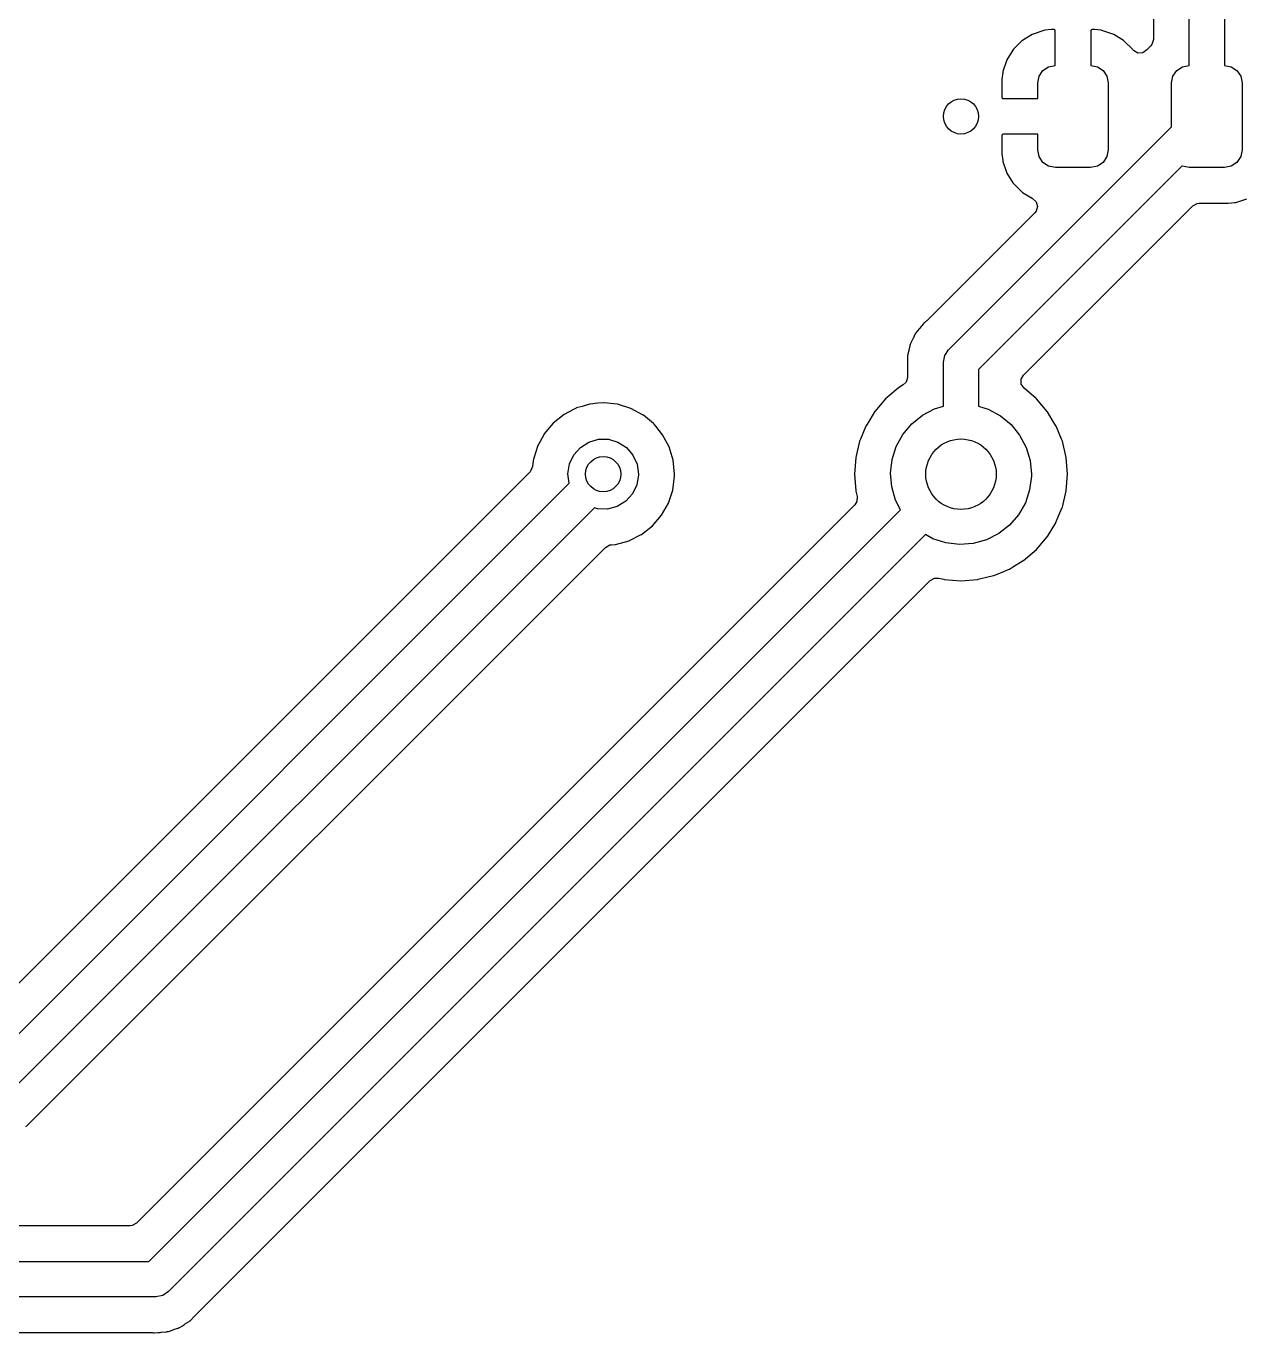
# Model space of a CAD drawing. Extents: x 41 to 172, y -227 to -42.
# Drawn here: x 87.69 to 104.97, y -205.23 to -186.68 of the extents above; entities that cross this region are included whole.
import ezdxf

# ---------------------------------------------------------------- set-up
doc = ezdxf.new("R2010")
doc.units = 0
doc.layers.add('BLACK', color=7, linetype='CONTINUOUS')

msp = doc.modelspace()

# ---------------------------------------------------------------- linework, layer by layer
at = {"layer": 'BLACK', "linetype": 'CONTINUOUS'}
for p, q in [((104.705, -158.205), (104.705, -187.235)), ((104.205, -187.235), (104.205, -179.347)), ((103.697, -183.908), (103.697, -186.869)), ((101.975, -186.798), (101.837, -186.883)), ((101.988, -186.792), (101.975, -186.798)), ((102.142, -186.74), (101.988, -186.792)), ((102.156, -186.737), (102.142, -186.74)), ((102.251, -186.727), (102.156, -186.737)), ((102.258, -186.727), (102.251, -186.727)), ((102.287, -186.727), (102.258, -186.727)), ((102.295, -186.729), (102.287, -186.727)), ((102.297, -186.73), (102.295, -186.729)), ((102.301, -186.745), (102.297, -186.73)), ((102.301, -187.236), (102.301, -186.745)), ((102.811, -186.733), (102.809, -186.741)), ((102.809, -186.741), (102.809, -187.236)), ((102.812, -186.731), (102.811, -186.733)), ((102.827, -186.727), (102.812, -186.731)), ((102.852, -186.727), (102.827, -186.727)), ((102.859, -186.727), (102.852, -186.727)), ((102.953, -186.737), (102.859, -186.727)), ((102.966, -186.74), (102.953, -186.737)), ((103.121, -186.791), (102.966, -186.74)), ((103.134, -186.797), (103.121, -186.791)), ((103.272, -186.882), (103.134, -186.797)), ((101.702, -187.018), (101.617, -187.156)), ((101.711, -187.007), (101.702, -187.018)), ((101.826, -186.892), (101.711, -187.007)), ((101.837, -186.883), (101.826, -186.892)), ((103.283, -186.891), (103.272, -186.882)), ((103.398, -187.006), (103.283, -186.891)), ((103.406, -187.016), (103.398, -187.006)), ((103.413, -187.024), (103.406, -187.016)), ((103.475, -187.06), (103.413, -187.024)), ((103.603, -187.016), (103.546, -187.057)), ((103.606, -187.012), (103.603, -187.016)), ((103.66, -186.958), (103.606, -187.012)), ((103.676, -186.937), (103.66, -186.958)), ((103.697, -186.869), (103.676, -186.937)), ((101.611, -187.169), (101.56, -187.324)), ((101.617, -187.156), (101.611, -187.169)), ((103.546, -187.057), (103.475, -187.06)), ((101.557, -187.337), (101.547, -187.431)), ((101.56, -187.324), (101.557, -187.337)), ((102.055, -187.485), (102.074, -187.389)), ((102.074, -187.389), (102.128, -187.308)), ((102.128, -187.308), (102.209, -187.254)), ((102.209, -187.254), (102.301, -187.236)), ((102.809, -187.236), (102.901, -187.254)), ((102.901, -187.254), (102.982, -187.308)), ((102.982, -187.308), (103.036, -187.389)), ((103.036, -187.389), (103.055, -187.485)), ((103.955, -187.485), (103.974, -187.389)), ((103.974, -187.389), (104.028, -187.308)), ((104.028, -187.308), (104.109, -187.254)), ((104.109, -187.254), (104.205, -187.235)), ((104.705, -187.235), (104.801, -187.254)), ((104.801, -187.254), (104.882, -187.308)), ((104.882, -187.308), (104.936, -187.389)), ((104.936, -187.389), (104.955, -187.485)), ((101.547, -187.431), (101.547, -187.438)), ((101.547, -187.438), (101.547, -187.688)), ((102.055, -187.706), (102.055, -187.485)), ((103.055, -187.485), (103.055, -188.435)), ((103.955, -188.106), (103.955, -187.485)), ((104.955, -187.485), (104.955, -188.435)), ((101.547, -187.688), (101.551, -187.703)), ((101.551, -187.703), (101.553, -187.704)), ((101.553, -187.704), (101.561, -187.706)), ((101.561, -187.706), (102.055, -187.706)), ((100.788, -191.273), (103.955, -188.106)), ((101.549, -188.22), (101.547, -188.228)), ((101.547, -188.228), (101.547, -188.482)), ((101.55, -188.218), (101.549, -188.22)), ((101.565, -188.214), (101.55, -188.218)), ((102.055, -188.214), (101.565, -188.214)), ((102.055, -188.435), (102.055, -188.214)), ((101.547, -188.482), (101.547, -188.489)), ((101.547, -188.489), (101.557, -188.584)), ((102.074, -188.531), (102.055, -188.435)), ((103.055, -188.435), (103.036, -188.531)), ((104.955, -188.435), (104.936, -188.531)), ((104.105, -188.663), (101.215, -191.554)), ((101.557, -188.584), (101.56, -188.598)), ((101.56, -188.598), (101.612, -188.752)), ((102.128, -188.612), (102.074, -188.531)), ((102.209, -188.666), (102.128, -188.612)), ((102.305, -188.685), (102.209, -188.666)), ((102.805, -188.685), (102.305, -188.685)), ((102.901, -188.666), (102.805, -188.685)), ((102.982, -188.612), (102.901, -188.666)), ((103.036, -188.531), (102.982, -188.612)), ((104.109, -188.666), (104.105, -188.663)), ((104.205, -188.685), (104.109, -188.666)), ((104.705, -188.685), (104.205, -188.685)), ((104.801, -188.666), (104.705, -188.685)), ((104.882, -188.612), (104.801, -188.666)), ((104.936, -188.531), (104.882, -188.612)), ((101.612, -188.752), (101.618, -188.765)), ((101.618, -188.765), (101.703, -188.903)), ((101.703, -188.903), (101.712, -188.914)), ((101.712, -188.914), (101.827, -189.029)), ((101.827, -189.029), (101.838, -189.038)), ((101.838, -189.038), (101.976, -189.123)), ((101.852, -191.635), (104.257, -189.23)), ((101.976, -189.123), (101.979, -189.124)), ((101.979, -189.124), (101.981, -189.126)), ((101.981, -189.126), (101.982, -189.127)), ((101.982, -189.127), (101.982, -189.127)), ((101.982, -189.127), (102.032, -189.171)), ((102.052, -189.239), (102.031, -189.307)), ((102.032, -189.171), (102.052, -189.239)), ((104.257, -189.23), (104.32, -189.196)), ((104.32, -189.196), (104.346, -189.194)), ((104.346, -189.194), (104.755, -189.194)), ((104.755, -189.194), (104.759, -189.193)), ((104.759, -189.193), (104.854, -189.183)), ((104.759, -189.193), (104.759, -189.193)), ((104.854, -189.183), (104.854, -189.183)), ((104.854, -189.183), (104.861, -189.183)), ((104.861, -189.183), (104.868, -189.18)), ((104.868, -189.18), (105.022, -189.129)), ((104.868, -189.18), (104.868, -189.18)), ((102.015, -189.327), (100.476, -190.866)), ((102.031, -189.307), (102.015, -189.327)), ((100.439, -190.897), (100.41, -190.932)), ((100.444, -190.891), (100.439, -190.897)), ((100.439, -190.897), (100.439, -190.897)), ((100.45, -190.887), (100.444, -190.891)), ((100.462, -190.879), (100.45, -190.887)), ((100.45, -190.887), (100.45, -190.887)), ((100.476, -190.866), (100.462, -190.879)), ((100.284, -191.115), (100.282, -191.119)), ((100.315, -191.049), (100.284, -191.115)), ((100.32, -191.043), (100.315, -191.049)), ((100.323, -191.038), (100.32, -191.043)), ((100.326, -191.033), (100.323, -191.038)), ((100.33, -191.026), (100.326, -191.033)), ((100.344, -191.01), (100.33, -191.026)), ((100.377, -190.971), (100.344, -191.01)), ((100.38, -190.967), (100.377, -190.971)), ((100.395, -190.948), (100.38, -190.967)), ((100.397, -190.945), (100.395, -190.948)), ((100.403, -190.939), (100.397, -190.945)), ((100.41, -190.932), (100.403, -190.939)), ((100.225, -191.285), (100.207, -191.356)), ((100.226, -191.28), (100.225, -191.285)), ((100.239, -191.216), (100.226, -191.28)), ((100.24, -191.209), (100.239, -191.216)), ((100.239, -191.216), (100.239, -191.216)), ((100.243, -191.202), (100.24, -191.209)), ((100.245, -191.197), (100.243, -191.202)), ((100.247, -191.191), (100.245, -191.197)), ((100.249, -191.184), (100.247, -191.191)), ((100.282, -191.119), (100.249, -191.184)), ((100.734, -191.354), (100.788, -191.273)), ((100.206, -191.375), (100.204, -191.382)), ((100.204, -191.382), (100.205, -191.389)), ((100.205, -191.389), (100.206, -191.46)), ((100.207, -191.356), (100.206, -191.367)), ((100.206, -191.367), (100.206, -191.367)), ((100.206, -191.367), (100.206, -191.371)), ((100.206, -191.371), (100.206, -191.375)), ((100.206, -191.46), (100.206, -191.463)), ((100.206, -191.463), (100.206, -191.665)), ((100.715, -191.45), (100.734, -191.354)), ((100.715, -192.076), (100.715, -191.45)), ((100.206, -191.665), (100.186, -191.733)), ((101.215, -191.554), (101.215, -192.076)), ((101.82, -191.69), (101.852, -191.635)), ((100.072, -191.819), (99.9266, -191.943)), ((100.076, -191.816), (100.072, -191.819)), ((100.146, -191.772), (100.076, -191.816)), ((100.186, -191.733), (100.146, -191.772)), ((101.821, -191.761), (101.82, -191.69)), ((101.86, -191.82), (101.821, -191.761)), ((102.031, -191.967), (101.86, -191.82)), ((95.7012, -192.044), (95.6951, -192.045)), ((95.7013, -192.044), (95.7012, -192.044)), ((95.8096, -192.034), (95.7013, -192.044)), ((95.8921, -192.027), (95.8096, -192.034)), ((95.8982, -192.027), (95.8921, -192.027)), ((96.0826, -192.047), (95.8982, -192.027)), ((95.8982, -192.027), (95.8982, -192.027)), ((99.895, -191.97), (99.7408, -192.151)), ((99.9266, -191.943), (99.895, -191.97)), ((102.035, -191.97), (102.031, -191.967)), ((102.189, -192.151), (102.035, -191.97)), ((95.3301, -192.192), (95.176, -192.316)), ((95.4623, -192.123), (95.3301, -192.192)), ((95.4999, -192.103), (95.4623, -192.123)), ((95.5054, -192.1), (95.4999, -192.103)), ((95.4999, -192.103), (95.4999, -192.103)), ((95.5841, -192.077), (95.5054, -192.1)), ((95.6892, -192.046), (95.5841, -192.077)), ((95.6951, -192.045), (95.6892, -192.046)), ((95.6892, -192.046), (95.6892, -192.046)), ((96.0888, -192.047), (96.0826, -192.047)), ((96.0826, -192.047), (96.0826, -192.047)), ((96.2777, -192.106), (96.0888, -192.047)), ((96.4517, -192.2), (96.2777, -192.106)), ((96.4564, -192.204), (96.4517, -192.2)), ((96.5977, -192.321), (96.4564, -192.204)), ((96.4564, -192.204), (96.4564, -192.204)), ((99.7382, -192.155), (99.6693, -192.267)), ((99.7408, -192.151), (99.7382, -192.155)), ((99.7382, -192.155), (99.7382, -192.155)), ((100.265, -192.326), (100.417, -192.203)), ((100.417, -192.203), (100.59, -192.113)), ((100.59, -192.113), (100.715, -192.076)), ((101.215, -192.076), (101.353, -192.118)), ((101.353, -192.118), (101.524, -192.211)), ((101.524, -192.211), (101.675, -192.335)), ((102.192, -192.155), (102.189, -192.151)), ((102.261, -192.267), (102.192, -192.155)), ((102.192, -192.155), (102.192, -192.155)), ((95.176, -192.316), (95.0488, -192.467)), ((96.6041, -192.326), (96.5977, -192.321)), ((96.608, -192.331), (96.6041, -192.326)), ((96.6299, -192.358), (96.608, -192.331)), ((96.608, -192.331), (96.608, -192.331)), ((96.7291, -192.479), (96.6299, -192.358)), ((99.6149, -192.358), (99.5382, -192.543)), ((99.6168, -192.353), (99.6149, -192.358)), ((99.6149, -192.358), (99.6149, -192.358)), ((99.6693, -192.267), (99.6168, -192.353)), ((100.14, -192.475), (100.265, -192.326)), ((101.675, -192.335), (101.798, -192.487)), ((102.313, -192.353), (102.261, -192.267)), ((102.315, -192.358), (102.313, -192.353)), ((102.392, -192.543), (102.315, -192.358)), ((102.315, -192.358), (102.315, -192.358)), ((94.9885, -192.577), (94.9536, -192.641)), ((95.0459, -192.473), (94.9885, -192.577)), ((95.0488, -192.467), (95.0459, -192.473)), ((95.0459, -192.473), (95.0459, -192.473)), ((95.5609, -192.659), (95.6808, -192.584)), ((95.6808, -192.584), (95.8171, -192.545)), ((95.8171, -192.545), (95.9589, -192.545)), ((95.9589, -192.545), (96.0947, -192.586)), ((96.0947, -192.586), (96.2137, -192.663)), ((96.8219, -192.654), (96.7291, -192.479)), ((99.5259, -192.572), (99.4705, -192.803)), ((99.5382, -192.543), (99.5259, -192.572)), ((100.046, -192.646), (100.14, -192.475)), ((101.798, -192.487), (101.89, -192.659)), ((102.404, -192.572), (102.392, -192.543)), ((102.46, -192.803), (102.404, -192.572)), ((94.9517, -192.647), (94.9035, -192.798)), ((94.9536, -192.641), (94.9517, -192.647)), ((94.9517, -192.647), (94.9517, -192.647)), ((95.4068, -192.894), (95.4671, -192.765)), ((95.4671, -192.765), (95.5609, -192.659)), ((96.2137, -192.663), (96.3062, -192.771)), ((96.3062, -192.771), (96.3649, -192.9)), ((96.8791, -192.843), (96.8219, -192.654)), ((99.9869, -192.832), (100.046, -192.646)), ((101.89, -192.659), (101.946, -192.846)), ((94.8824, -192.931), (94.8549, -192.997)), ((94.8915, -192.849), (94.8824, -192.931)), ((94.8938, -192.829), (94.8915, -192.849)), ((94.9035, -192.798), (94.8938, -192.829)), ((95.385, -193.034), (95.4068, -192.894)), ((96.3649, -192.9), (96.385, -193.04)), ((96.8984, -193.04), (96.8791, -192.843)), ((99.4705, -192.803), (99.4518, -193.04)), ((99.9651, -193.026), (99.9869, -192.832)), ((101.946, -192.846), (101.965, -193.04)), ((102.478, -193.04), (102.46, -192.803)), ((94.8462, -193.006), (86.8701, -200.982)), ((94.8549, -192.997), (94.8462, -193.006)), ((95.4027, -193.169), (95.385, -193.034)), ((96.3849, -193.052), (96.3613, -193.192)), ((96.385, -193.04), (96.3849, -193.052)), ((96.8732, -193.265), (96.898, -193.068)), ((96.898, -193.068), (96.8984, -193.04)), ((99.4518, -193.04), (99.4705, -193.277)), ((99.9814, -193.221), (99.9651, -193.026)), ((101.965, -193.068), (101.94, -193.262)), ((101.965, -193.04), (101.965, -193.068)), ((102.46, -193.277), (102.478, -193.04)), ((87.0438, -201.528), (95.4027, -193.169)), ((96.2995, -193.32), (96.2044, -193.425)), ((96.3613, -193.192), (96.2995, -193.32)), ((96.8108, -193.452), (96.8732, -193.265)), ((99.4705, -193.277), (99.4716, -193.282)), ((99.4716, -193.282), (99.4716, -193.282)), ((99.4716, -193.282), (99.4898, -193.357)), ((100.035, -193.408), (99.9814, -193.221)), ((101.94, -193.262), (101.879, -193.447)), ((102.404, -193.508), (102.46, -193.277)), ((95.7593, -193.519), (87.3242, -201.954)), ((99.4564, -193.476), (89.2577, -203.675)), ((95.8051, -193.534), (95.7593, -193.519)), ((96.0836, -193.499), (95.9468, -193.536)), ((96.2044, -193.425), (96.0836, -193.499)), ((96.7131, -193.624), (96.8108, -193.452)), ((99.4863, -193.428), (99.4564, -193.476)), ((99.4898, -193.357), (99.4863, -193.428)), ((100.106, -193.546), (100.035, -193.408)), ((101.879, -193.447), (101.782, -193.616)), ((102.356, -193.624), (102.402, -193.512)), ((102.402, -193.512), (102.404, -193.508)), ((102.402, -193.512), (102.402, -193.512)), ((89.4314, -204.22), (100.106, -193.546)), ((95.9468, -193.536), (95.8051, -193.534)), ((96.5838, -193.774), (96.7131, -193.624)), ((101.782, -193.616), (101.655, -193.764)), ((102.313, -193.727), (102.356, -193.624)), ((100.46, -193.898), (89.7118, -204.647)), ((96.257, -193.982), (96.4225, -193.898)), ((96.4225, -193.898), (96.428, -193.896)), ((96.4225, -193.898), (96.4225, -193.898)), ((96.428, -193.896), (96.5838, -193.774)), ((100.565, -193.956), (100.46, -193.898)), ((101.501, -193.884), (101.327, -193.972)), ((101.655, -193.764), (101.501, -193.884)), ((102.192, -193.925), (102.311, -193.731)), ((102.311, -193.731), (102.313, -193.727)), ((87.6929, -202.305), (95.9183, -194.079)), ((95.9183, -194.079), (95.9806, -194.045)), ((95.9806, -194.045), (95.9977, -194.043)), ((95.9977, -194.043), (96.0045, -194.042)), ((96.0045, -194.042), (96.0548, -194.038)), ((96.0548, -194.038), (96.0548, -194.038)), ((96.0548, -194.038), (96.061, -194.038)), ((96.061, -194.038), (96.2515, -193.985)), ((96.2515, -193.985), (96.257, -193.982)), ((96.257, -193.982), (96.257, -193.982)), ((100.75, -194.017), (100.565, -193.956)), ((100.944, -194.04), (100.75, -194.017)), ((101.139, -194.025), (100.944, -194.04)), ((101.327, -193.972), (101.139, -194.025)), ((102.035, -194.11), (102.189, -193.929)), ((102.189, -193.929), (102.192, -193.925)), ((102.192, -193.925), (102.192, -193.925)), ((101.71, -194.353), (101.85, -194.267)), ((101.85, -194.267), (101.854, -194.264)), ((101.85, -194.267), (101.85, -194.267)), ((101.854, -194.264), (102.035, -194.11)), ((101.433, -194.479), (101.542, -194.434)), ((101.542, -194.434), (101.647, -194.39)), ((101.647, -194.39), (101.652, -194.388)), ((101.647, -194.39), (101.647, -194.39)), ((101.652, -194.388), (101.71, -194.353)), ((90.0805, -204.997), (100.529, -194.549)), ((100.529, -194.549), (100.591, -194.515)), ((100.591, -194.515), (100.648, -194.515)), ((100.648, -194.515), (100.723, -194.533)), ((100.723, -194.533), (100.723, -194.533)), ((100.723, -194.533), (100.728, -194.535)), ((100.728, -194.535), (100.965, -194.553)), ((100.965, -194.553), (101.202, -194.535)), ((101.202, -194.535), (101.207, -194.533)), ((101.207, -194.533), (101.367, -194.495)), ((101.207, -194.533), (101.207, -194.533)), ((101.367, -194.495), (101.433, -194.479)), ((87.6905, -202.307), (87.6929, -202.305)), ((89.1686, -203.712), (83.7063, -203.712)), ((89.1954, -203.709), (89.1686, -203.712)), ((89.2577, -203.675), (89.1954, -203.709)), ((83.075, -204.22), (89.4314, -204.22)), ((89.7118, -204.647), (89.6307, -204.701)), ((89.535, -204.72), (83.075, -204.72)), ((89.6307, -204.701), (89.535, -204.72)), ((90.0249, -205.056), (90.0781, -205)), ((90.0781, -205), (90.0805, -204.997)), ((89.6846, -205.219), (89.6916, -205.217)), ((89.6916, -205.217), (89.6976, -205.215)), ((89.6976, -205.215), (89.7034, -205.214)), ((89.7034, -205.214), (89.7107, -205.213)), ((89.7107, -205.213), (89.7793, -205.188)), ((89.7793, -205.188), (89.7835, -205.187)), ((89.7835, -205.187), (89.8459, -205.167)), ((89.8459, -205.167), (89.8529, -205.164)), ((89.8459, -205.167), (89.8459, -205.167)), ((89.8529, -205.164), (89.8592, -205.161)), ((89.8592, -205.161), (89.8646, -205.158)), ((89.8646, -205.158), (89.8701, -205.155)), ((89.8701, -205.155), (89.8769, -205.153)), ((89.8769, -205.153), (89.9098, -205.131)), ((89.9098, -205.131), (89.938, -205.113)), ((89.938, -205.113), (89.9417, -205.11)), ((89.9417, -205.11), (90.0041, -205.073)), ((90.0041, -205.073), (90.0125, -205.065)), ((90.0125, -205.065), (90.0155, -205.063)), ((90.0125, -205.065), (90.0125, -205.065)), ((90.0155, -205.063), (90.0187, -205.06)), ((90.0187, -205.06), (90.0249, -205.056)), ((83.7063, -205.228), (89.4679, -205.228)), ((89.4679, -205.228), (89.4869, -205.23)), ((89.4869, -205.23), (89.5011, -205.232)), ((89.5011, -205.232), (89.5011, -205.232)), ((89.5011, -205.232), (89.5083, -205.233)), ((89.5083, -205.233), (89.5156, -205.233)), ((89.5156, -205.233), (89.561, -205.229)), ((89.5156, -205.233), (89.5156, -205.233)), ((89.561, -205.229), (89.5712, -205.228)), ((89.5712, -205.228), (89.5793, -205.228)), ((89.5793, -205.228), (89.5926, -205.227)), ((89.5926, -205.227), (89.6075, -205.225)), ((89.6075, -205.225), (89.6119, -205.225)), ((89.6119, -205.225), (89.6773, -205.219)), ((89.6773, -205.219), (89.6773, -205.219)), ((89.6773, -205.219), (89.6846, -205.219))]:
    msp.add_line(p, q, dxfattribs=at)
at = {"layer": 'BLACK'}
for centre, radius in [((100.965, -187.96), 0.25), ((100.965, -193.04), 0.5), ((95.885, -193.04), 0.25)]:
    msp.add_circle(centre, radius, dxfattribs=at)

doc.saveas('drawing.dxf')
